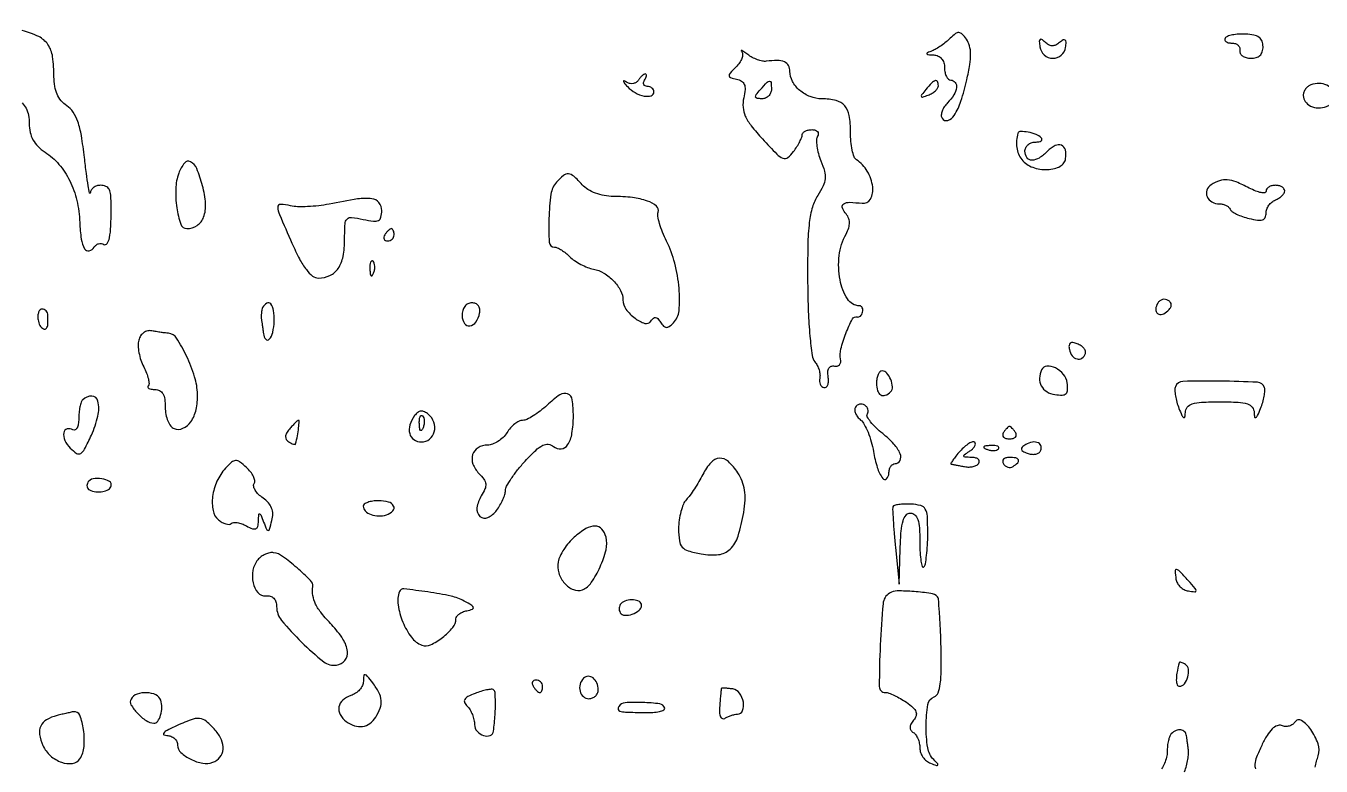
# Model space of a CAD drawing. Extents: x 0 to 5034, y 0 to 2560.
# Drawn here: x 3542.5 to 3751.9, y 1876.1 to 1995.8 of the extents above; entities that cross this region are included whole.
import ezdxf

# ---------------------------------------------------------------- set-up
doc = ezdxf.new("R2010")
doc.units = 0

msp = doc.modelspace()

# ---------------------------------------------------------------- linework, layer by layer
for points in [[(3315.229798, 2294.725646, 0.000021), (3228.5, 2295.347967, -0.000415)], [(3541.858539, 1983.348141, -0.075379), (3542.489071, 1982.451557, -0.067855), (3542.871834, 1981.322805, -0.047894), (3543, 1979.987869, 0.053599), (3543.153471, 1978.560325, 0.072864), (3543.608855, 1977.349258, 0.07167), (3544.399569, 1976.305295, 0.049899), (3545.551112, 1975.374553, -0.071411), (3547.81177, 1973.381304, -0.061789), (3549.552165, 1970.737468, -0.057465), (3550.690141, 1967.560448, -0.047532), (3551.171315, 1963.995321, 0.025513), (3551.413334, 1961.318802, 0.096933), (3551.961806, 1959.740508, 0.328659), (3552.695771, 1959.423243, 0.200148), (3553.5, 1960, -0.088941), (3553.814355, 1960.350569, -0.094986), (3554.224179, 1960.560288, -0.099917), (3554.665018, 1960.597587, -0.110145), (3555.069098, 1960.457295, 0.40933), (3555.595167, 1960.576854, 0.094601), (3555.969485, 1961.509594, 0.038544), (3556.189715, 1963.400517, 0.009724), (3556.25, 1966.5, 0.016471), (3556.187116, 1968.408464, 0.099772), (3555.929435, 1969.358871, 0.188072), (3555.404465, 1969.833757, 0.091138), (3554.5, 1970, 0.080348), (3553.917074, 1969.905718, 0.083465), (3553.402019, 1969.632812, 0.089715), (3553.033031, 1969.227123, 0.114079), (3552.868575, 1968.75, -0.851813), (3552.763066, 1968.744197, -0.013165), (3552.538322, 1969.923438, -0.008123), (3552.248681, 1971.896586, -0.003636), (3551.928865, 1974.5, 0.012446), (3551.430946, 1978.037119, 0.041364), (3550.856307, 1980.312032, 0.065128), (3550.102675, 1981.83247, 0.098585), (3549.060291, 1982.871972, -0.071723), (3548.155666, 1983.682646, -0.070437), (3547.510316, 1984.720569, -0.062733), (3547.127116, 1986.003151, -0.041281), (3547, 1987.540185, 0.033507), (3546.781068, 1990.8035, 0.11715), (3546.029004, 1992.758635, 0.13103), (3544.532507, 1994.044318, 0.046574), (3541.867003, 1995.035812, -0.025059)], [(3750.911961, 1875.928311, -0.007079), (3751.160468, 1876.875784, -0.009167), (3751.416521, 1877.73698, 0.160017), (3751.396999, 1879.686562, 0.069751), (3750.218629, 1882.025815, 0.100641), (3748.723626, 1883.458971, 0.417175), (3747.627318, 1883.206005, -0.108032), (3747.254437, 1882.820539, -0.081868), (3746.716473, 1882.578107, -0.077346), (3746.099084, 1882.512645, -0.079582), (3745.497426, 1882.639361, 0.191713), (3744.75759, 1882.63017, 0.09835), (3743.973189, 1882.108007, 0.061578), (3743.146344, 1881.052264, 0.024775), (3742.279451, 1879.434279, 0.01456), (3741.45762, 1877.559873, 0.064606), (3741.154656, 1876.397906, 0.144003), (3741.270494, 1875.680195, 0.202504)], [(3729.810569, 1875.184525, 0.021171), (3730.10729, 1876.162743, 0.019654), (3730.328682, 1877.187017, 0.020078), (3730.452982, 1878.113138, 0.060262), (3730.435712, 1878.75, -0.001518), (3730.355481, 1879.30154, -0.001048), (3730.267834, 1879.926563, -0.001056), (3730.186077, 1880.527971, -0.002162), (3730.125, 1881, 0.15691), (3729.823423, 1881.64791, 0.174001), (3729.21287, 1881.965247, 0.13887), (3728.424413, 1881.853169, 0.092316), (3727.666667, 1881.333333, 0.109007), (3727.409421, 1880.930437, 0.030866), (3727.195833, 1880.213051, 0.029533), (3727.049094, 1879.351046, 0.027398), (3727, 1878.455778, -0.058343), (3726.890268, 1877.518584, -0.043699), (3726.562609, 1876.531336, -0.044584), (3726.081292, 1875.64377, -0.073145)]]:
    msp.add_lwpolyline(points, format="xyb")
for points in [[(3691.914469, 1993.771612, -0.026018), (3691.250911, 1993.173738, -0.018845), (3690.454897, 1992.576526, -0.01912), (3689.653679, 1992.065519, -0.038886), (3688.982143, 1991.739662, 0.011473), (3688.226271, 1991.422768, 0.404065), (3688.161014, 1991.260728, 0.283938), (3688.331209, 1991.136028, 0.008482), (3689.25, 1991.078947, -0.098262), (3689.960851, 1990.904253, -0.108985), (3690.521382, 1990.474599, -0.10113), (3690.877562, 1989.819695, -0.074273), (3691, 1989, 0.048028), (3691.073693, 1988.234582, 0.068025), (3691.29375, 1987.5875, 0.088204), (3691.618118, 1987.151477, 0.191087), (3692, 1987, -0.231702), (3692.726641, 1986.644169, -0.202344), (3692.946663, 1985.819615, -0.1071), (3692.503137, 1984.611775, -0.055078), (3691.490809, 1983.347952, 0.050914), (3690.959652, 1982.69601, 0.060799), (3690.607672, 1981.986422, 0.071495), (3690.476896, 1981.328711, 0.152952), (3690.603676, 1980.832248, 0.348539), (3691.518839, 1980.501837, 0.170396), (3692.560107, 1981.313009, 0.063834), (3693.648488, 1983.601466, 0.023734), (3694.597252, 1987.043228, 0.014629), (3695.08257, 1989.536222, 0.04296), (3695.217228, 1991.278259, 0.063882), (3695.039489, 1992.574079, 0.092126), (3694.539941, 1993.61449, 0.033091), (3693.835731, 1994.454764, 0.189039), (3693.317262, 1994.694708, 0.182705), (3692.763066, 1994.522272, 0.030591)], [(3736.367878, 1993.786222, 0.192903), (3736.316076, 1993.488817, 0.184505), (3736.482664, 1993.230953, 0.108613), (3736.877913, 1993.056369, 0.049931), (3737.440983, 1993, -0.078243), (3738.017719, 1992.909193, -0.108301), (3738.468601, 1992.646165, -0.126575), (3738.722754, 1992.254089, -0.132761), (3738.75, 1991.795455, 0.171803), (3738.813048, 1991.333497, 0.119215), (3739.160938, 1990.931392, 0.090076), (3739.753394, 1990.652053, 0.059618), (3740.5, 1990.545455, 0.070391), (3741.366708, 1990.648051, 0.1238), (3741.994522, 1990.994886, 0.127897), (3742.370762, 1991.587969, 0.077882), (3742.5, 1992.412639, 0.091139), (3742.334994, 1993.31036, 0.146634), (3741.86484, 1993.922764, 0.10859), (3741.016205, 1994.290123, 0.037129), (3739.676895, 1994.448861, 0.026514), (3738.560428, 1994.438512, 0.033851), (3737.54034, 1994.305189, 0.03601), (3736.734775, 1994.082565, 0.170526)], [(3658.202381, 1991.597985, -0.18958), (3658.350349, 1991.157382, -0.077475), (3658.219339, 1990.528411, -0.06151), (3657.846243, 1989.816743, -0.044949), (3657.273788, 1989.130952, 0.011692), (3656.309499, 1988.120492, 0.201076), (3656.159431, 1987.698643, 0.315922), (3656.387104, 1987.40954, 0.025363), (3657.382187, 1987.164971, -0.089453), (3658.183114, 1986.855504, -0.166598), (3658.6229, 1986.326416, -0.114125), (3658.738656, 1985.48087, -0.031258), (3658.531311, 1984.14256, 0.073329), (3658.423697, 1982.603509, 0.088181), (3658.78562, 1981.20071, 0.060481), (3659.742396, 1979.637419, 0.017886), (3661.565903, 1977.497775, 0.007239), (3663.886452, 1975.036826, 0.104262), (3664.877532, 1974.369646, 0.271178), (3665.659019, 1974.483674, 0.066326), (3666.595372, 1975.461316, 0.018279), (3667.133074, 1976.256079, 0.020764), (3667.58739, 1977.055588, 0.020474), (3667.914099, 1977.759991, 0.098652), (3668, 1978.19113, -0.185323), (3668.118526, 1978.499929, -0.090047), (3668.457961, 1978.762394, -0.069895), (3668.962438, 1978.940301, -0.04991), (3669.559017, 1979, -0.071041), (3670.107202, 1978.921718, -0.146361), (3670.467568, 1978.68852, -0.189408), (3670.586591, 1978.342626, -0.12835), (3670.462697, 1977.939643, 0.137695), (3670.289643, 1977.337614, 0.036391), (3670.35683, 1976.328979, 0.034084), (3670.605669, 1975.146467, 0.029296), (3671.022557, 1973.945544, -0.031728), (3671.590543, 1972.283322, -0.089684), (3671.696645, 1971.065997, -0.090081), (3671.369597, 1969.891725, -0.032195), (3670.508709, 1968.372947, 0.07439), (3669.637959, 1966.481981, 0.041756), (3669.135436, 1963.997396, 0.024818), (3668.891397, 1960.331589, 0.006004), (3668.861986, 1954.253062, 0.007984), (3668.969993, 1949.586126, 0.013045), (3669.227831, 1945.636903, 0.010178), (3669.579946, 1942.495964, 0.141108), (3670.033028, 1941.460204, -0.055773), (3670.427115, 1940.860395, -0.04517), (3670.71261, 1940.144746, -0.046818), (3670.854942, 1939.426913, -0.082159), (3670.81766, 1938.824189, 0.073235), (3670.776114, 1938.302821, 0.089441), (3670.894655, 1937.828893, 0.103109), (3671.151599, 1937.475742, 0.134096), (3671.506787, 1937.295448, 0.222597), (3671.857769, 1937.37946, 0.13407), (3672.115236, 1937.731656, 0.084831), (3672.232703, 1938.325003, 0.046286), (3672.18338, 1939.067655, -0.050906), (3672.137425, 1939.871622, -0.122084), (3672.305589, 1940.440146, -0.177783), (3672.667652, 1940.737967, -0.135911), (3673.18338, 1940.772207, 0.109067), (3673.661279, 1940.778612, 0.154694), (3674.023914, 1940.994821, 0.144529), (3674.211458, 1941.39408, 0.091291), (3674.195903, 1941.912291, -0.116957), (3674.229687, 1943.538478, -0.029816), (3675.047653, 1946.06379, -0.024377), (3676.096622, 1948.402651, -0.371331), (3676.856602, 1948.714466, 0.15478), (3677.121217, 1948.710595, 0.107599), (3677.384439, 1948.856749, 0.087105), (3677.606428, 1949.133643, 0.064347), (3677.75, 1949.5, 0.071373), (3677.789425, 1949.883389, 0.104772), (3677.70625, 1950.210748, 0.129355), (3677.515609, 1950.43037, 0.145571), (3677.25, 1950.515313, -0.254415), (3675.293417, 1951.632132, -0.09233), (3674.099506, 1954.712793, -0.076286), (3673.968769, 1958.635863, -0.093378), (3675.069394, 1962.129664, 0.043439), (3675.504022, 1963.144689, 0.088577), (3675.62551, 1964.000253, 0.099194), (3675.439928, 1964.780957, 0.065494), (3674.946949, 1965.563922, -0.098725), (3674.463711, 1966.457145, -0.353526), (3674.688136, 1967.018174, -0.137973), (3675.665487, 1967.253654, -0.021264), (3677.674593, 1967.091962, 0.308542), (3679.02208, 1967.786167, 0.158117), (3679.383816, 1969.741976, 0.100643), (3678.512621, 1972.274184, 0.115545), (3676.750296, 1974.12082, -0.167807), (3676.381587, 1974.596295, -0.0298), (3676.079436, 1975.698784, -0.029327), (3675.870202, 1977.090043, -0.022726), (3675.800976, 1978.62082, 0.040733), (3675.58362, 1981.292766, 0.138041), (3674.850373, 1982.86274, 0.156984), (3673.471667, 1983.704401, 0.057579), (3671.178571, 1983.984687, -0.090714), (3669.279056, 1984.345136, -0.08539), (3667.584886, 1985.357975, -0.091139), (3666.411838, 1986.809096, -0.12516), (3666, 1988.428571, 0.126801), (3665.758261, 1989.366464, 0.167434), (3665.107818, 1989.953841, 0.103002), (3663.954482, 1990.184541, 0.031703), (3662.175811, 1990.057609, -0.084472), (3661.549141, 1990.078872, -0.037157), (3660.748333, 1990.306324, -0.035407), (3659.914794, 1990.680365, -0.039746), (3659.175811, 1991.156159, 0.009519), (3658.567459, 1991.602007, 0.046868), (3658.198594, 1991.813081, 0.585317), (3658.130579, 1991.763175, 0.145355)], [(3706.414631, 1992.380699, 0.176859), (3707.119544, 1991.077464, 0.178581), (3708.495203, 1990.541621, 0.1824), (3709.867504, 1991.031429, 0.182332), (3710.574378, 1992.305807, 0.026127), (3710.653997, 1993.155003, 0.240195), (3710.504304, 1993.481215, 0.312146), (3710.190494, 1993.501325, 0.037917), (3709.595913, 1993.079601, -0.063765), (3708.970891, 1992.683055, -0.118008), (3708.385294, 1992.562471, -0.120642), (3707.817431, 1992.720841, -0.068431), (3707.245508, 1993.154492, 0.037936), (3706.723831, 1993.602493, 0.36038), (3706.450945, 1993.586632, 0.224686), (3706.32215, 1993.263164, 0.020659)], [(3641.489919, 1986.983688, -0.111085), (3641.159897, 1986.646621, -0.095748), (3640.699422, 1986.460679, -0.090436), (3640.179441, 1986.454185, -0.086136), (3639.680902, 1986.630393, 0.022296), (3639.185801, 1986.880025, 0.572745), (3639.086173, 1986.809222, 0.158171), (3639.185801, 1986.574284, 0.008266), (3639.739877, 1985.956827, 0.077165), (3640.967357, 1984.986568, 0.078608), (3642.423609, 1984.441803, 0.121846), (3643.55006, 1984.488487, 0.333299), (3644, 1985.088484, 0.115433), (3643.918646, 1985.436177, 0.10044), (3643.688914, 1985.732242, 0.093393), (3643.345399, 1985.930955, 0.08475), (3642.940983, 1986, -0.108972), (3642.586039, 1986.078288, -0.182303), (3642.3746, 1986.29375, -0.161196), (3642.343488, 1986.6179, -0.082592), (3642.5, 1987, 0.034804), (3642.701786, 1987.383844, 0.074368), (3642.789612, 1987.70625, 0.143517), (3642.754342, 1987.914721, 0.287043), (3642.618034, 1988, 0.142639), (3642.38311, 1987.931589, 0.041668), (3642.0804, 1987.701458, 0.038173), (3641.767145, 1987.37265, 0.032835)], [(3663, 1985.5, -0.101721), (3662.882332, 1984.9276, -0.098537), (3662.547793, 1984.440625, -0.097291), (3662.048138, 1984.114368, -0.096419), (3661.460573, 1984, -0.035838), (3660.687524, 1984.055481, -0.325335), (3660.459106, 1984.27802, -0.208212), (3660.553366, 1984.661216, -0.017756), (3661.210573, 1985.461963, -0.007679), (3662.322999, 1986.68486, -0.201684), (3662.719977, 1986.861798, -0.397768), (3662.955338, 1986.648652, -0.019434)], [(3687.981001, 1985.477108, 0.008807), (3687.292701, 1984.617386, 0.27071), (3687.258808, 1984.355597, 0.389672), (3687.458284, 1984.264678, 0.012731), (3688.358556, 1984.584097, 0.0442), (3688.986565, 1984.891147, 0.05126), (3689.517826, 1985.291272, 0.058677), (3689.882557, 1985.719384, 0.148172), (3690, 1986.106989, 0.097466), (3689.870501, 1986.765008, 0.389178), (3689.530548, 1986.925, 0.127361), (3688.946872, 1986.562498, 0.017238)], [(3750.25, 1986.269359, 0.08539), (3749.772218, 1986.004617, 0.068363), (3749.367188, 1985.576698, 0.068573), (3749.093609, 1985.056902, 0.087107), (3749, 1984.523655, 0.159564), (3749.320915, 1983.543656, 0.123592), (3750.190892, 1982.822789, 0.10519), (3751.427772, 1982.524825, 0.090851), (3752.75, 1982.730641, 0.08539), (3753.227782, 1982.995383, 0.068363), (3753.632812, 1983.423302, 0.068573), (3753.906391, 1983.943098, 0.087107), (3754, 1984.476345, 0.159564), (3753.679085, 1985.456344, 0.123592), (3752.809108, 1986.177211, 0.10519), (3751.572228, 1986.475175, 0.090851)], [(3702.875, 1978.411516, 0.105289), (3702.677104, 1976.091492, 0.140019), (3703.503066, 1974.153811, 0.136526), (3705.24859, 1972.91226, 0.097969), (3707.627161, 1972.548962, 0.046752), (3708.778886, 1972.707959, 0.078253), (3709.682279, 1973.075937, 0.098238), (3710.288911, 1973.628561, 0.123212), (3710.577892, 1974.329755, 0.090102), (3710.53011, 1975.734964, 0.248404), (3709.911069, 1976.468931, 0.220452), (3708.88357, 1976.41671, 0.075306), (3707.652048, 1975.509191, -0.053437), (3706.28736, 1974.408721, -0.143303), (3705.102151, 1974.058671, -0.248625), (3704.317129, 1974.472216, -0.150771), (3704, 1975.5, -0.110331), (3704.127828, 1976.072242, -0.09994), (3704.489583, 1976.559375, -0.094932), (3705.030326, 1976.886104, -0.088788), (3705.666667, 1977, 0.040239), (3706.260011, 1977.047829, 0.115697), (3706.639414, 1977.204336, 0.251597), (3706.75193, 1977.433608, 0.189381), (3706.637722, 1977.695611, 0.107326), (3705.820039, 1978.221527, 0.042454), (3704.525909, 1978.583693, 0.040115), (3703.298565, 1978.716551, 0.337933)], [(3567.175084, 1971.94426, 0.080309), (3566.686911, 1969.460059, 0.04488), (3566.85958, 1966.376338, 0.043764), (3567.49046, 1963.719126, 0.323147), (3568.486961, 1963, 0.15051), (3570.148067, 1963.511616, 0.156879), (3571.200615, 1964.862171, 0.106179), (3571.507112, 1967.049274, 0.047711), (3571.020553, 1969.923671, 0.029675), (3570.094415, 1972.696389, 0.178175), (3569.092183, 1973.80655, 0.361584), (3568.099523, 1973.59485, 0.078272)], [(3628.25, 1970.504169, 0.146639), (3627.362954, 1968.573558, 0.027233), (3627.027492, 1964.638425, 0.0231), (3627.087529, 1960.790613, 0.396228), (3627.928571, 1960, -0.109588), (3628.389093, 1959.897838, -0.030682), (3629.040885, 1959.54349, -0.029383), (3629.748048, 1959.04072, -0.027157), (3630.411219, 1958.445924, 0.047695), (3631.170816, 1957.818898, 0.028758), (3632.174819, 1957.220799, 0.028632), (3633.251018, 1956.736952, 0.044037), (3634.232647, 1956.457605, -0.089083), (3635.928663, 1955.805774, -0.066087), (3637.497278, 1954.54608, -0.068761), (3638.620716, 1952.988641, -0.122507), (3639, 1951.463858, 0.160891), (3639.488443, 1949.985215, 0.071436), (3640.951242, 1948.508679, 0.085845), (3642.556181, 1947.680926, 0.343118), (3643.525723, 1948.04162, -0.059778), (3643.915, 1948.52997, -0.226568), (3644.274211, 1948.654126, -0.187525), (3644.645767, 1948.458999, -0.040748), (3645.083359, 1947.865122, 0.049982), (3645.564798, 1947.236341, 0.195391), (3646.000466, 1947.035721, 0.172097), (3646.489962, 1947.184588, 0.037344), (3647.169868, 1947.769868, 0.177518), (3648.071295, 1949.714704, 0.041911), (3648.067192, 1953.353617, 0.041725), (3647.376898, 1957.416356, 0.053278), (3646.046385, 1960.971008, -0.020833), (3645.399774, 1962.407533, -0.025196), (3644.919466, 1963.805619, -0.025083), (3644.639506, 1964.999268, -0.131585), (3644.693858, 1965.665141, 0.316361), (3644.424442, 1966.639803, 0.088024), (3642.964769, 1967.461497, 0.055204), (3640.543957, 1968.020212, 0.029141), (3637.461736, 1968.2, -0.044499), (3635.987873, 1968.331432, -0.045489), (3634.571788, 1968.721508, -0.048355), (3633.338204, 1969.327077, -0.070681), (3632.409501, 1970.1, 0.023756), (3631.048179, 1971.467686, 0.162243), (3630.190823, 1971.849063, 0.200153), (3629.376258, 1971.598676, 0.038918)], [(3734.121885, 1970.096491, 0.164476), (3733.417346, 1969.225523, 0.193949), (3733.447916, 1968.172463, 0.16634), (3734.231734, 1967.317176, 0.12548), (3735.475684, 1967, -0.057637), (3736.019674, 1966.937084, -0.058382), (3736.53244, 1966.751696, -0.064311), (3736.939112, 1966.478228, -0.119244), (3737.166667, 1966.154709, 0.154442), (3737.466582, 1965.785405, 0.031132), (3738.209896, 1965.359804, 0.030164), (3739.172727, 1964.955613, 0.024223), (3740.25, 1964.635657, 0.024152), (3741.620821, 1964.369211, 0.113556), (3742.415217, 1964.434868, 0.208638), (3742.8432, 1964.810223, 0.110305), (3743, 1965.512333, -0.08749), (3743.112099, 1966.148064, -0.066437), (3743.440625, 1966.776412, -0.065801), (3743.926584, 1967.30242, -0.081966), (3744.5, 1967.638374, 0.048303), (3745.073796, 1967.924763, 0.053891), (3745.559375, 1968.307216, 0.061199), (3745.891374, 1968.723081, 0.13875), (3746, 1969.106989, 0.164455), (3745.884842, 1969.447641, 0.095748), (3745.559375, 1969.737678, 0.076852), (3745.073715, 1969.933678, 0.057609), (3744.5, 1970, 0.06083), (3743.926401, 1969.929956, 0.079444), (3743.440625, 1969.72367, 0.097377), (3743.115399, 1969.418085, 0.156863), (3743, 1969.059303, -0.368225), (3742.788384, 1968.810918, -0.084503), (3742.192187, 1968.816331, -0.050261), (3741.3053, 1969.069557, -0.02557), (3740.25, 1969.553142, 0.020958), (3738.136687, 1970.54523, 0.077295), (3736.709021, 1970.898716, 0.105063), (3735.48309, 1970.749745, 0.058649)], [(3591.5, 1966.965879, -0.020544), (3589.803514, 1966.696793, -0.018), (3588.014063, 1966.552929, -0.018374), (3586.387976, 1966.540763, -0.050301), (3585.25, 1966.689286, 0.047489), (3583.637738, 1966.908916, 0.437727), (3583.192514, 1966.464298, 0.091789), (3583.460798, 1965.276767, 0.002784), (3585.48739, 1960.62443, 0.016781), (3586.710249, 1958.092576, 0.042332), (3587.81056, 1956.368804, 0.062231), (3588.828752, 1955.333433, 0.168946), (3589.78739, 1955, 0.110776), (3591.625262, 1955.412243, 0.135468), (3592.95548, 1956.556996, 0.102663), (3593.747126, 1958.503395, 0.045451), (3594, 1961.279455, -0.012498), (3594.061774, 1963.750404, -0.176801), (3594.400865, 1964.552487, -0.239608), (3595.126565, 1964.817791, -0.024091), (3597, 1964.5, 0.020114), (3598.67054, 1964.202944, 0.145513), (3599.468545, 1964.326195, 0.229307), (3599.876006, 1964.8324, 0.056791), (3600, 1965.920545, 0.173587), (3599.54153, 1967.201329, 0.192561), (3598.394958, 1967.831926, 0.070018), (3596.09582, 1967.791821, 0.010285)], [(3600.5, 1962, 0.082592), (3600.343488, 1961.6179, 0.161196), (3600.3746, 1961.29375, 0.182303), (3600.586039, 1961.078288, 0.108972), (3600.940983, 1961, 0.093332), (3601.345238, 1961.076123, 0.09642), (3601.688914, 1961.29375, 0.099167), (3601.918938, 1961.618444, 0.105053), (3602, 1962, 0.042167), (3601.967655, 1962.382849, 0.061769), (3601.870461, 1962.70625, 0.081139), (3601.727648, 1962.92554, 0.210953), (3601.559017, 1963, 0.151918), (3601.34829, 1962.934461, 0.038439), (3601.066025, 1962.70625, 0.035638), (3600.768994, 1962.382774, 0.029505)], [(3598.078947, 1956.416667, 0.018894), (3598.137993, 1955.670344, 0.168741), (3598.279315, 1955.37858, 0.470617), (3598.461564, 1955.395823, 0.054073), (3598.683114, 1955.8125, 0.051402), (3598.839148, 1956.359369, 0.05415), (3598.876576, 1956.916927, 0.060344), (3598.797407, 1957.402231, 0.126455), (3598.604167, 1957.729167, 0.296942), (3598.385309, 1957.77538, 0.208169), (3598.200665, 1957.592839, 0.077125), (3598.089945, 1957.112848, 0.028489)], [(3544.433813, 1948.25, 0.085705), (3544.737239, 1947.324228, 0.160477), (3545.299864, 1946.784271, 0.342949), (3545.778136, 1946.888291, 0.175747), (3546, 1947.5), (3546, 1948.146875), (3546, 1949, 0.089971), (3545.930741, 1949.381784, 0.095344), (3545.732242, 1949.70625, 0.099759), (3545.436237, 1949.923342, 0.108912), (3545.088484, 1950, 0.200506), (3544.761327, 1949.863311, 0.105714), (3544.520174, 1949.485938, 0.076606), (3544.402446, 1948.91991, 0.04951)], [(3580.744151, 1950.25, 0.064391), (3580.61383, 1949.874253, 0.028381), (3580.535869, 1949.353125, 0.027511), (3580.514935, 1948.783608, 0.033131), (3580.560134, 1948.25, -0.001731), (3580.641957, 1947.69846, -0.001195), (3580.730946, 1947.073437, -0.001204), (3580.813631, 1946.472027, -0.002466), (3580.875, 1946, 0.141151), (3581.256841, 1945.108823, 0.465703), (3581.812289, 1945.101117, 0.124058), (3582.379201, 1946.227905, 0.045978), (3582.606481, 1948.00228, 0.043354), (3582.516212, 1949.765598, 0.139418), (3582.047096, 1950.830771, 0.364681), (3581.402866, 1950.947672, 0.148185)], [(3613, 1948.916667, 0.14074), (3613.357221, 1947.672718, 0.297834), (3614.229205, 1947.270086, 0.210781), (3615.230213, 1947.900237, 0.100818), (3615.823324, 1949.332866, 0.083236), (3615.840365, 1950.00171, 0.126354), (3615.619304, 1950.53647, 0.133817), (3615.179808, 1950.878535, 0.099154), (3614.573324, 1951, 0.12024), (3613.945354, 1950.84677, 0.111791), (3613.438799, 1950.41896, 0.09567), (3613.111401, 1949.751548, 0.066422)], [(3725.468963, 1950.949781, 0.116221), (3725.141241, 1949.967994, 0.258096), (3725.448742, 1949.268926, 0.251496), (3726.214666, 1949.146534, 0.113251), (3727.103799, 1949.703799, 0.053431), (3727.515485, 1950.214314, 0.136091), (3727.655459, 1950.664644, 0.169261), (3727.531428, 1951.059296, 0.094625), (3727.156231, 1951.403444, 0.105525), (3726.716563, 1951.560607, 0.099247), (3726.240657, 1951.529717, 0.096292), (3725.801911, 1951.315254, 0.09291)], [(3560.700433, 1944.962458, 0.075669), (3560.607872, 1944.081862, 0.034913), (3560.74169, 1942.934636, 0.033565), (3561.054653, 1941.724257, 0.039633), (3561.51442, 1940.634845, -0.025666), (3561.968191, 1939.638219, -0.036076), (3562.260403, 1938.706195, -0.03937), (3562.37736, 1937.947721, -0.218295), (3562.237356, 1937.570689, 0.260325), (3562.176687, 1937.356527, 0.217701), (3562.32389, 1937.16764, 0.087678), (3562.731439, 1937.039258, 0.032577), (3563.333333, 1937, -0.120281), (3564.082402, 1936.817157, -0.143297), (3564.605975, 1936.316048, -0.096392), (3564.907988, 1935.435672, -0.034584), (3565, 1934.106989, 0.045947), (3565.105654, 1932.959675, 0.052417), (3565.419148, 1931.902957, 0.059826), (3565.879797, 1931.084514, 0.144043), (3566.426887, 1930.66643, 0.201063), (3567.862945, 1930.710139, 0.136974), (3569.129533, 1931.775928, 0.095647), (3569.978283, 1933.737796, 0.061583), (3570.213029, 1936.212228, 0.068246), (3569.740738, 1939.05375, 0.035732), (3568.433654, 1942.399682, 0.031234), (3566.826658, 1945.297715, 0.236087), (3565.522596, 1946.076511, -0.013166), (3565.015954, 1946.127863, -0.005014), (3564.312773, 1946.225073, -0.004962), (3563.550506, 1946.345996, -0.006058), (3562.840037, 1946.474813, 0.10358), (3562.154097, 1946.46456, 0.098802), (3561.51694, 1946.181294, 0.093445), (3561.010504, 1945.658123, 0.081937)], [(3711.177351, 1943.443672, 0.110591), (3711.633004, 1942.438506, 0.172162), (3712.418586, 1941.9194, 0.216905), (3713.220993, 1942.068939, 0.160765), (3713.767264, 1942.801793, 0.16457), (3713.765431, 1943.212293, 0.090133), (3713.516951, 1943.656034, 0.07296), (3713.063765, 1944.06561, 0.055764), (3712.469615, 1944.373286, 0.049503), (3711.753622, 1944.569504, 0.200672), (3711.322221, 1944.46962, 0.228595), (3711.125157, 1944.106936, 0.063478)], [(3680, 1938, 0.069473), (3680.16822, 1936.79516, 0.186855), (3680.680805, 1936.116527, 0.235241), (3681.420792, 1936.047981, 0.104297), (3682.264432, 1936.597766, 0.214275), (3682.569868, 1937.401339, 0.081237), (3682.300655, 1938.599301, 0.081579), (3681.665438, 1939.6448, 0.218907), (3680.893011, 1940, 0.208972), (3680.551578, 1939.850784, 0.081888), (3680.262322, 1939.4125, 0.06238), (3680.065528, 1938.765672, 0.042713)], [(3706.689105, 1940.160933, 0.103806), (3706.35543, 1938.812617, 0.132799), (3706.643841, 1937.571471, 0.132484), (3707.519205, 1936.642712, 0.103073), (3708.83004, 1936.16996, 0.036235), (3710.044602, 1936.086912, 0.191822), (3710.651221, 1936.331463, 0.20118), (3710.906801, 1936.917119, 0.040208), (3710.83004, 1938.079443, 0.138359), (3710.22067, 1939.43928, 0.102547), (3708.923325, 1940.467434, 0.132389), (3707.562338, 1940.746904, 0.271545)], [(3728.33595, 1937.434716, 0.102358), (3728.242601, 1936.863144, 0.029461), (3728.333421, 1935.967161, 0.028311), (3728.558275, 1934.945004, 0.026746), (3728.900507, 1933.934716, 0.010167), (3729.37952, 1932.803087, 0.14247), (3729.662518, 1932.469676, 0.535016), (3729.857408, 1932.551744, 0.038392), (3729.936614, 1933.25, -0.157581), (3730.255917, 1934.128012, -0.152324), (3731.032729, 1934.667573, -0.065259), (3732.550077, 1934.934954, -0.011024), (3735.5, 1935, -0.011024), (3738.449923, 1934.934954, -0.065259), (3739.967271, 1934.667573, -0.152324), (3740.744083, 1934.128012, -0.157581), (3741.063386, 1933.25, 0.036396), (3741.141049, 1932.540091, 0.534204), (3741.333958, 1932.456751, 0.145323), (3741.613113, 1932.78238, 0.009943), (3742.091947, 1933.914318, 0.02233), (3742.438398, 1934.907422, 0.024692), (3742.681765, 1935.894939, 0.025112), (3742.804092, 1936.750342, 0.103765), (3742.744487, 1937.26654, 0.308163), (3741.588321, 1938.147631, 0.010415), (3735.563463, 1938.343511, 0.01047), (3729.536896, 1938.287654, 0.302417)], [(3551.666667, 1935.333333, 0.113937), (3551.409087, 1934.921117, 0.029265), (3551.195833, 1934.159747, 0.028251), (3551.049054, 1933.239053, 0.025407), (3551, 1932.274316, -0.037598), (3550.933931, 1931.396944, -0.08096), (3550.726548, 1930.753722, -0.154695), (3550.420841, 1930.444953, -0.265218), (3550.069098, 1930.457295, 0.201402), (3549.118048, 1930.60696, 0.305673), (3548.5757, 1930.008306, 0.146701), (3548.763835, 1928.751074, 0.086599), (3549.643814, 1927.499043, 0.049503), (3550.661903, 1926.664796, 0.293451), (3551.318215, 1926.653851, 0.136655), (3551.938937, 1927.326909, 0.010048), (3553.049358, 1929.606735, 0.050896), (3554.10958, 1932.687508, 0.117197), (3554.100843, 1935.122954, 0.339221), (3553.121868, 1935.914289, 0.205605)], [(3626.725717, 1934.44649, -0.022484), (3625.619981, 1933.510011, -0.025568), (3624.479542, 1932.718656, -0.025978), (3623.45466, 1932.154022, -0.113385), (3622.784191, 1932, 0.118486), (3622.195575, 1931.858528, 0.048276), (3621.496979, 1931.4125, 0.0442), (3620.80635, 1930.765179, 0.042818), (3620.232073, 1930, -0.060506), (3619.614538, 1929.23496, -0.05073), (3618.796369, 1928.5875, -0.05291), (3617.911582, 1928.146539, -0.089395), (3617.098515, 1928, 0.136057), (3615.566207, 1927.575172, 0.186322), (3614.695421, 1926.456572, 0.165058), (3614.7476, 1924.927753, 0.106428), (3615.718022, 1923.424835, -0.04075), (3616.517556, 1922.483156, -0.130714), (3616.806972, 1921.720126, -0.12776), (3616.682261, 1920.9036, -0.038154), (3616.09343, 1919.777998, 0.104164), (3615.395546, 1917.870086, 0.243911), (3615.881229, 1916.476694, 0.30848), (3617.146448, 1916.274478, 0.124393), (3618.567321, 1917.44113, 0.027888), (3619.115655, 1918.277963, 0.026316), (3619.57915, 1919.186646, 0.027283), (3619.902694, 1920.03462, 0.077642), (3620, 1920.65747, -0.128952), (3620.182372, 1921.352844, -0.019696), (3620.940519, 1922.582879, -0.020928), (3621.97584, 1923.992159, -0.016775), (3623.201768, 1925.421333, -0.01579), (3624.892501, 1927.150632, -0.072889), (3626.029072, 1927.961314, -0.146899), (3626.932337, 1928.12787, -0.146882), (3627.777984, 1927.769294, 0.202771), (3629.005567, 1927.39948, 0.225149), (3630.054394, 1928.043132, 0.105867), (3630.758637, 1929.877786, 0.037709), (3630.984687, 1932.690983, 0.03703), (3630.803432, 1935.305063, 0.265104), (3630.054582, 1936.266885, 0.255117), (3628.819116, 1936.132175, 0.034885)], [(3605.321326, 1932.762331, 0.084789), (3604.558422, 1931.271351, 0.139054), (3604.519784, 1929.863554, 0.17962), (3605.198749, 1928.880314, 0.153949), (3606.404671, 1928.5, 0.170357), (3607.727331, 1928.964117, 0.163308), (3608.498071, 1930.161058, 0.147205), (3608.431108, 1931.682783, 0.136281), (3607.537783, 1932.968643, 0.059128), (3606.897852, 1933.382988, 0.138195), (3606.341767, 1933.485234, 0.14386), (3605.828785, 1933.281189, 0.066181)], [(3676.580109, 1934.129619, 0.156447), (3676.472689, 1933.696662, 0.080906), (3676.600387, 1933.147927, 0.067496), (3676.934682, 1932.570636, 0.054653), (3677.432839, 1932.055739, -0.094515), (3678.021109, 1931.342396, -0.028784), (3678.624627, 1930.072259, -0.027684), (3679.150346, 1928.540774, -0.026993), (3679.508841, 1926.947672, 0.033951), (3680.124501, 1924.379007, 0.078801), (3681.002281, 1922.609082, 0.462603), (3681.630055, 1922.55461, 0.200311), (3682, 1923.440983, -0.062283), (3682.074545, 1924.037096, -0.080552), (3682.29375, 1924.542039, -0.097988), (3682.618621, 1924.879982, -0.153634), (3683, 1925, 0.285716), (3683.801905, 1925.498966, 0.215383), (3683.837302, 1926.561255, 0.087812), (3682.818435, 1928.164381, 0.040252), (3680.997996, 1929.856932, -0.023832), (3679.891714, 1930.819813, -0.036461), (3679.040239, 1931.763557, -0.0408), (3678.51047, 1932.572858, -0.269135), (3678.523383, 1933.037834, 0.114204), (3678.644897, 1933.397097, 0.100341), (3678.60479, 1933.791727, 0.093771), (3678.408518, 1934.161219, 0.085693), (3678.08541, 1934.447214, 0.094261), (3677.681343, 1934.601898, 0.096694), (3677.252502, 1934.595402, 0.098986), (3676.865532, 1934.429387, 0.10403)], [(3585.073886, 1930.589028, 0.043282), (3584.608797, 1929.918193, 0.115588), (3584.443671, 1929.36394, 0.160707), (3584.564792, 1928.907337, 0.110253), (3584.951442, 1928.530011, 0.023308), (3585.359074, 1928.303618, 0.041943), (3585.714461, 1928.163103, 0.058009), (3585.975158, 1928.116526, 0.361912), (3586.076511, 1928.190983, 0.013932), (3586.365877, 1929.517011, 0.016868), (3586.56025, 1930.775356, 0.009503), (3586.66899, 1931.85349, 0.438295), (3586.533961, 1932, 0.182026), (3586.368046, 1931.937528, 0.01202), (3585.985822, 1931.585527, 0.01615), (3585.543523, 1931.129577, 0.011296)], [(3606.683114, 1930.8125, -0.054073), (3606.461564, 1930.395823, -0.470617), (3606.279315, 1930.37858, -0.168741), (3606.137993, 1930.670344, -0.018894), (3606.078947, 1931.416667, -0.028489), (3606.089945, 1932.112848, -0.077125), (3606.200665, 1932.592839, -0.208169), (3606.385309, 1932.77538, -0.296942), (3606.604167, 1932.729167, -0.126455), (3606.797407, 1932.402231, -0.060344), (3606.876576, 1931.916927, -0.05415), (3606.839148, 1931.359369, -0.051402)], [(3700.5, 1930, 0.146489), (3700.397987, 1929.620597, 0.191582), (3700.538811, 1929.29375, 0.134005), (3700.925364, 1929.072951, 0.063222), (3701.5, 1929, 0.063222), (3702.074636, 1929.072951, 0.134005), (3702.461189, 1929.29375, 0.191582), (3702.602013, 1929.620597, 0.146489), (3702.5, 1930, 0.025622), (3702.235369, 1930.382847, 0.032351), (3701.951311, 1930.70625, 0.033983), (3701.686704, 1930.937141, 0.163822), (3701.5, 1931, 0.163822), (3701.313296, 1930.937141, 0.033983), (3701.048689, 1930.70625, 0.032351), (3700.764631, 1930.382847, 0.025622)], [(3693.505548, 1927.006131, 0.012235), (3692.837731, 1926.230893, 0.022832), (3692.3423, 1925.566826, 0.023298), (3692.031396, 1925.05828, 0.509923), (3692.095012, 1924.923489, -0.000457), (3692.343787, 1924.876254, -0.000055), (3692.893931, 1924.771216, -0.000065), (3693.547815, 1924.646209, -0.000053), (3694.246029, 1924.512555, 0.05232), (3694.955656, 1924.452308, 0.056266), (3695.64454, 1924.543956, 0.063249), (3696.211855, 1924.764654, 0.130709), (3696.555046, 1925.089067, 0.193212), (3696.615086, 1925.434986, 0.182407), (3696.421258, 1925.736911, 0.108029), (3695.962345, 1925.944063, 0.050124), (3695.309017, 1926.015313, -0.012166), (3694.324587, 1926.047609, -0.301249), (3694.117172, 1926.202791, -0.335636), (3694.190735, 1926.436962, -0.013714), (3694.97104, 1926.96094, 0.042964), (3695.493734, 1927.358122, 0.071832), (3695.845313, 1927.782622, 0.105877), (3695.979536, 1928.165314, 0.231971), (3695.881576, 1928.451758, 0.283906), (3695.542819, 1928.531842, 0.05643), (3694.95241, 1928.258313, 0.044475), (3694.241883, 1927.73427, 0.027722)], [(3697.8125, 1927.316886, 0.051402), (3698.359369, 1927.160852, 0.05415), (3698.916927, 1927.123424, 0.060344), (3699.402231, 1927.202593, 0.126455), (3699.729167, 1927.395833, 0.296942), (3699.77538, 1927.614691, 0.208169), (3699.592839, 1927.799335, 0.077125), (3699.112848, 1927.910055, 0.028489), (3698.416667, 1927.921053, 0.018894), (3697.670344, 1927.862007, 0.168741), (3697.37858, 1927.720685, 0.470617), (3697.395823, 1927.538436, 0.054073)], [(3704.118408, 1928.07318, 0.03936), (3703.533274, 1927.644526, 0.268353), (3703.419978, 1927.319611, 0.227867), (3703.64177, 1927.0198, 0.029854), (3704.384129, 1926.682837, 0.058511), (3705.018371, 1926.521214, 0.067768), (3705.641177, 1926.522896, 0.078711), (3706.158376, 1926.680128, 0.142196), (3706.484287, 1926.974576, 0.191013), (3706.62606, 1927.771326, 0.23802), (3706.165803, 1928.353794, 0.152732), (3705.196475, 1928.482104, 0.095806)], [(3574.725609, 1924.249295, 0.078686), (3573.359531, 1922.157445, 0.071954), (3572.653214, 1919.680689, 0.081435), (3572.717694, 1917.408404, 0.173508), (3573.601024, 1915.916158, 0.043277), (3574.199675, 1915.501106, 0.059661), (3574.801584, 1915.246238, 0.075164), (3575.316738, 1915.1782, 0.194048), (3575.655649, 1915.322316, -0.182512), (3576.018809, 1915.486391, -0.055205), (3576.633443, 1915.457483, -0.047186), (3577.371607, 1915.267742, -0.03639), (3578.131483, 1914.929632, 0.030355), (3579.104507, 1914.482553, 0.190974), (3579.640454, 1914.486514, 0.242554), (3579.950954, 1914.847696, 0.048743), (3580.070285, 1915.714816, -0.006715), (3580.126649, 1916.781716, -0.451391), (3580.255292, 1916.880849, -0.252626), (3580.426349, 1916.740716, -0.004134), (3580.902281, 1915.553552, 0.007953), (3581.407672, 1914.320267, 0.352637), (3581.637591, 1914.198243, 0.282261), (3581.850951, 1914.393186, 0.006122), (3582.240337, 1915.811048, 0.065263), (3582.375839, 1916.885619, 0.093804), (3582.193309, 1917.824753, 0.08993), (3581.671452, 1918.660088, 0.055557), (3580.799932, 1919.427579, -0.043016), (3580.070947, 1920.037855, -0.060636), (3579.547396, 1920.703185, -0.077557), (3579.293305, 1921.319966, -0.199991), (3579.36801, 1921.786436, 0.183484), (3579.460919, 1922.267862, 0.067892), (3579.248151, 1922.937001, 0.055735), (3578.789925, 1923.676409, 0.042296), (3578.138733, 1924.374449, 0.024127), (3577.019181, 1925.293419, 0.170557), (3576.357259, 1925.499053, 0.175543), (3575.722574, 1925.242458, 0.025878)], [(3651.91898, 1923.25, -0.014094), (3651.284066, 1922.10025, -0.011883), (3650.549638, 1920.919643, -0.012052), (3649.827698, 1919.8742, -0.032302), (3649.25, 1919.178571, 0.091227), (3648.769114, 1918.437617, 0.033521), (3648.367188, 1917.25148, 0.031878), (3648.092175, 1915.866067, 0.033068), (3648, 1914.473884, 0.030446), (3648.120149, 1912.502545, 0.153869), (3648.571193, 1911.511462, 0.140309), (3649.533068, 1910.908994, 0.023836), (3651.660079, 1910.403991, 0.073275), (3654.455511, 1910.294473, 0.168561), (3656.334186, 1911.181474, 0.125009), (3657.607751, 1913.272894, 0.032731), (3658.52114, 1917.125129, 0.028471), (3658.739545, 1919.094651, 0.050245), (3658.662922, 1920.727477, 0.057027), (3658.278873, 1922.164042, 0.051265), (3657.570403, 1923.532896, 0.05987), (3656.039815, 1925.351416, 0.203121), (3654.614387, 1925.872988, 0.203709), (3653.25108, 1925.211182, 0.060219)], [(3700.510081, 1924.983688, 0.090427), (3700.820631, 1924.639411, 0.095498), (3701.22714, 1924.434921, 0.099685), (3701.665803, 1924.401101, 0.108373), (3702.069098, 1924.542705, 0.050477), (3702.838655, 1925.13314, 0.315493), (3702.933879, 1925.592818, 0.25701), (3702.519563, 1925.914842, 0.039415), (3701.440983, 1926, 0.067432), (3700.890269, 1925.925389, 0.140899), (3700.524436, 1925.701458, 0.190788), (3700.397824, 1925.36964, 0.136093)], [(3552.487659, 1921.980032, 0.086456), (3552.347192, 1921.629461, 0.102024), (3552.345313, 1921.272696, 0.11056), (3552.481778, 1920.965717, 0.11748), (3552.733688, 1920.754232, 0.085984), (3553.764165, 1920.443417, 0.076224), (3554.8851, 1920.477903, 0.087776), (3555.803236, 1920.82141, 0.194412), (3556.25, 1921.404671, 0.34024), (3555.96037, 1922.116771, 0.094491), (3554.74709, 1922.546191, 0.079865), (3553.313066, 1922.535234, 0.215807)], [(3597, 1918.106989, 0.210241), (3597.334015, 1917.347736, 0.097847), (3598.271946, 1916.776763, 0.082195), (3599.526949, 1916.538341, 0.090078), (3600.75, 1916.730641, 0.108795), (3601.801079, 1917.378483, 0.338387), (3601.917055, 1918.150479, 0.205422), (3601.090847, 1918.794514, 0.064317), (3599.5, 1919, 0.033947), (3598.542413, 1918.934911, 0.051882), (3597.734375, 1918.737678, 0.06743), (3597.178044, 1918.449646, 0.244294)], [(3682.662164, 1918.036222, 0.098846), (3682.603659, 1917.63881, 0.002749), (3682.702087, 1915.895015, 0.005542), (3682.85245, 1913.837954, 0.003765), (3683.067162, 1911.5), (3683.663785, 1905.5), (3683.831892, 1911.25, -0.011968), (3683.983312, 1914.095562, -0.05136), (3684.28638, 1915.763649, -0.107817), (3684.7778, 1916.669293, -0.21807), (3685.5, 1917, -0.192577), (3686.200535, 1916.719794, -0.125352), (3686.669643, 1915.972222, -0.062119), (3686.928676, 1914.602601, -0.015711), (3687, 1912.333333, 0.012964), (3687.045298, 1910.586562, 0.026649), (3687.188839, 1909.226339, 0.038723), (3687.394815, 1908.369194, 0.560329), (3687.642857, 1908.309524, 0.153312), (3687.895236, 1908.792948, 0.014238), (3688.096875, 1910.141564, 0.017275), (3688.23883, 1911.799848, 0.012713), (3688.285714, 1913.643519, 0.011945), (3688.217306, 1916.506481, 0.11709), (3687.884639, 1917.65946, 0.20621), (3687.138409, 1918.226819, 0.04994), (3685.569752, 1918.453551, 0.018749), (3684.51526, 1918.460147, 0.027837), (3683.595314, 1918.380004, 0.026648), (3682.885099, 1918.239108, 0.249612)], [(3631.11476, 1913.099531, 0.039073), (3630.246403, 1912.218653, 0.030907), (3629.449075, 1911.144038, 0.031807), (3628.831515, 1910.047599, 0.064867), (3628.52143, 1909.111279, 0.12495), (3628.625815, 1907.324614, 0.102805), (3629.564116, 1905.654453, 0.115934), (3630.983953, 1904.633924, 0.192004), (3632.439168, 1904.61503, 0.152891), (3633.886597, 1905.761383, 0.043632), (3635.302951, 1908.291598, 0.044099), (3636.271372, 1911.073734, 0.126317), (3636.262281, 1913.105039, 0.115246), (3635.567355, 1914.422904, 0.217624), (3634.495775, 1914.911108, 0.13797), (3633.019679, 1914.494186, 0.041264)], [(3579.966924, 1909.460146, 0.126931), (3579.166102, 1907.760032, 0.101528), (3579.195884, 1905.72869, 0.124357), (3579.98176, 1904.160155, 0.238923), (3581.250484, 1903.638889, -0.088804), (3581.980492, 1903.567175, -0.128395), (3582.536954, 1903.24079, -0.121785), (3582.881906, 1902.668657, -0.075188), (3583, 1901.887778, 0.173949), (3583.803923, 1899.646892, 0.027133), (3587.036742, 1896.128705, 0.025989), (3590.613614, 1892.982519, 0.206666), (3592.692414, 1892.425361, 0.184782), (3594.045285, 1893.184181, 0.206489), (3594.466086, 1894.610276, 0.114446), (3593.731591, 1896.633582, 0.046684), (3591.904426, 1898.942593, -0.020327), (3590.260479, 1900.80912, -0.055158), (3589.308586, 1902.290204, -0.074778), (3588.868675, 1903.655316, -0.070632), (3588.837331, 1905.117255, 0.230615), (3588.488891, 1906.122337, 0.017215), (3586.30654, 1908.15277, 0.021417), (3583.978204, 1910.005369, 0.121478), (3582.52218, 1910.599624, 0.087786), (3581.890621, 1910.581054, 0.053789), (3581.179717, 1910.351768, 0.051844), (3580.501946, 1909.96094, 0.062936)], [(3728.421612, 1906.333129, 0.09263), (3728.646753, 1905.67682, 0.072374), (3729.109412, 1905.080312, 0.071263), (3729.731133, 1904.632391, 0.084275), (3730.419513, 1904.408934, 0.016801), (3731.480636, 1904.289449, 0.435285), (3731.671436, 1904.464567, 0.18237), (3731.53755, 1904.827239, 0.005286), (3730.431397, 1906.075805, 0.00571), (3728.982671, 1907.640342, 0.172957), (3728.512934, 1907.878874, 0.473108), (3728.278537, 1907.657664, 0.019066)], [(3602.875, 1904.318282, 0.132213), (3602.632438, 1902.148429, 0.060789), (3603.405354, 1899.387965, 0.061055), (3604.807832, 1896.917863, 0.142461), (3606.485696, 1895.643863, 0.204664), (3607.885453, 1895.696159, 0.05487), (3609.824583, 1896.886985, 0.054787), (3611.484689, 1898.496156, 0.174621), (3612, 1899.926676, -0.163828), (3612.128516, 1900.308376, -0.071282), (3612.514062, 1900.688967, -0.059615), (3613.080477, 1901.01141, -0.047955), (3613.75, 1901.220421, 0.025777), (3614.681133, 1901.466428, 0.401318), (3614.824914, 1901.731083, 0.193031), (3614.567966, 1902.071204, 0.009457), (3613.32305, 1902.789834, 0.073564), (3611.231777, 1903.571622, 0.016407), (3607.468815, 1904.248873, 0.008909), (3603.584036, 1904.746654, 0.338673)], [(3682.114973, 1904.071057, 0.235467), (3681.051832, 1902.355228, 0.012183), (3680.597607, 1895.669734, 0.0108), (3680.450931, 1888.965226, 0.414294), (3681.415891, 1888, -0.086589), (3682.0022, 1887.897697, -0.022733), (3682.887243, 1887.53291, -0.022387), (3683.872434, 1887.018533, -0.02127), (3684.825166, 1886.409905, -0.030054), (3685.887634, 1885.566253, -0.114565), (3686.37032, 1884.877791, -0.175476), (3686.394022, 1884.218195, -0.095597), (3685.999114, 1883.498933, 0.045345), (3685.562697, 1882.863885, 0.122421), (3685.418909, 1882.339936, 0.162561), (3685.553359, 1881.902343, 0.099533), (3685.951442, 1881.530011, -0.103014), (3686.353295, 1881.148925, -0.051771), (3686.691986, 1880.533593, -0.048292), (3686.922253, 1879.797572, -0.05172), (3687, 1879.047972, 0.086457), (3687.13082, 1878.297068, 0.066526), (3687.514062, 1877.557007, 0.066151), (3688.081021, 1876.939555, 0.083224), (3688.75, 1876.547743, 0.008433), (3689.692067, 1876.20717, 0.309425), (3689.902023, 1876.265306, 0.377046), (3689.89798, 1876.461353, 0.009992), (3689.25, 1877.140754, -0.158183), (3688.274274, 1879.07141, -0.040413), (3688.014069, 1882.610163, -0.038413), (3688.303271, 1886.037892, -0.26694), (3689.324983, 1887.294466, 0.220008), (3689.942621, 1887.929804, 0.050755), (3690.301928, 1889.419124, 0.031734), (3690.472053, 1891.782415, 0.009084), (3690.43622, 1895.456885, 0.004288), (3690.328187, 1898.415866, 0.00666), (3690.179148, 1900.965489, 0.002502), (3690.011818, 1903.14245, 0.181619), (3689.861237, 1903.461445, 0.155685), (3688.776229, 1904.001098, 0.018531), (3686.07528, 1904.314711, 0.019254), (3683.359238, 1904.423499, 0.139674)], [(3638.693853, 1902.36052, 0.096382), (3638.487617, 1902.054641, 0.077371), (3638.390517, 1901.668938, 0.075821), (3638.414476, 1901.264427, 0.085976), (3638.559212, 1900.904194, 0.251406), (3639.292238, 1900.479983, 0.092338), (3640.51342, 1900.667218, 0.089221), (3641.616217, 1901.290262, 0.223243), (3642, 1902.106989, 0.274485), (3641.65045, 1902.695752, 0.106073), (3640.704307, 1902.975921, 0.086873), (3639.558862, 1902.864723, 0.129546)], [(3728.923489, 1892.809017, 0.016663), (3728.569889, 1891.145076, 0.047861), (3728.475124, 1889.969263, 0.088289), (3728.614012, 1889.252307, 0.310247), (3728.981495, 1889, 0.233759), (3729.784685, 1889.39721, 0.095942), (3730.340063, 1890.515478, 0.095519), (3730.439157, 1891.764074, 0.230444), (3729.956326, 1892.526992, 0.025609), (3729.584083, 1892.731495, 0.046182), (3729.258446, 1892.853642, 0.066853), (3729.021062, 1892.885414, 0.344656)], [(3597.031803, 1889.817388, -0.105817), (3596.870268, 1889.126703, -0.069922), (3596.421842, 1888.442577, -0.065717), (3595.766917, 1887.868484, -0.070403), (3595, 1887.5, 0.104097), (3593.693925, 1886.761218, 0.169445), (3593.075355, 1885.66277, 0.171598), (3593.277975, 1884.428568, 0.107053), (3594.25, 1883.311092, 0.080674), (3595.576044, 1882.619721, 0.116271), (3596.888793, 1882.503764, 0.122047), (3598.069627, 1882.98404, 0.094755), (3599.021162, 1884, 0.05307), (3599.742139, 1885.463738, 0.110305), (3599.908661, 1886.718748, 0.100782), (3599.528403, 1887.999129, 0.039516), (3598.531803, 1889.55887, 0.008516), (3597.665824, 1890.664155, 0.181583), (3597.312993, 1890.870847, 0.427904), (3597.095741, 1890.709772, 0.02632)], [(3624.5, 1889, 0.029505), (3624.768994, 1888.617226, 0.035638), (3625.066025, 1888.29375, 0.038439), (3625.34829, 1888.065539, 0.151918), (3625.559017, 1888, 0.210953), (3625.727648, 1888.07446, 0.081139), (3625.870461, 1888.29375, 0.061769), (3625.967655, 1888.617151, 0.042167), (3626, 1889, 0.105053), (3625.918938, 1889.381556, 0.099167), (3625.688914, 1889.70625, 0.09642), (3625.345238, 1889.923877, 0.093332), (3624.940983, 1890, 0.108972), (3624.586039, 1889.921712, 0.182303), (3624.3746, 1889.70625, 0.161196), (3624.343488, 1889.3821, 0.082592)], [(3632.63948, 1890.306147, 0.128822), (3632.066992, 1889.327196, 0.132661), (3632.05672, 1888.20489, 0.15216), (3632.59764, 1887.335619, 0.179946), (3633.5, 1887, 0.095012), (3634.072549, 1887.109789, 0.096907), (3634.559375, 1887.423289, 0.098834), (3634.885271, 1887.891133, 0.103216), (3635, 1888.440983, 0.098073), (3634.782775, 1889.537796, 0.128462), (3634.169706, 1890.350022, 0.172865), (3633.37668, 1890.618432, 0.194761)], [(3559.458879, 1886.933465, 0.27974), (3559.45153, 1886.019426, 0.054864), (3560.485801, 1884.650724, 0.053858), (3561.889252, 1883.453043, 0.138226), (3563.143011, 1883.031803, 0.258897), (3563.769142, 1883.339877, 0.078344), (3564.246994, 1884.32782, 0.067703), (3564.450534, 1885.597607, 0.090084), (3564.269359, 1886.75, 0.203906), (3563.485019, 1887.612591, 0.098431), (3562.00546, 1887.965815, 0.094348), (3560.449291, 1887.730594, 0.171416)], [(3615.080484, 1887.852103, 0.026255), (3613.925098, 1887.345326, 0.142036), (3613.428172, 1886.884214, 0.249264), (3613.401995, 1886.381309, 0.087429), (3613.830484, 1885.769516, -0.06353), (3614.278495, 1885.190481, -0.039129), (3614.656455, 1884.414795, -0.038709), (3614.914248, 1883.574898, -0.055163), (3615, 1882.8, 0.184052), (3615.40271, 1881.743049, 0.12929), (3616.474531, 1881.032242, 0.175013), (3617.542475, 1881.051559, 0.281688), (3618.081242, 1881.75, 0.009399), (3618.316382, 1884.381934, 0.019258), (3618.382224, 1886.451927, 0.016999), (3618.318936, 1888.00578, 0.24807), (3618.036222, 1888.455692, 0.161622), (3617.693728, 1888.526182, 0.02099), (3616.946782, 1888.406049, 0.022693), (3616.046242, 1888.179153, 0.017166)], [(3654.918758, 1888.661516, 0.090795), (3654.881373, 1888.533883, 0.001377), (3654.803101, 1887.762302, 0.003658), (3654.721031, 1886.863202, 0.002405), (3654.639115, 1885.827171, 0.028419), (3654.620675, 1884.759522, 0.08814), (3654.774067, 1884.058368, 0.209436), (3655.074256, 1883.769207, 0.234695), (3655.470357, 1883.811858, -0.03615), (3655.937727, 1884.064786, -0.025923), (3656.491292, 1884.280727, -0.026333), (3657.042838, 1884.431857, -0.049911), (3657.5, 1884.484687, 0.30372), (3658.334005, 1885.061456, 0.140348), (3658.467912, 1886.43553, 0.111082), (3657.842721, 1887.902023, 0.202925), (3656.75, 1888.566187, 0.009083), (3656.073345, 1888.652974, 0.014348), (3655.490198, 1888.700139, 0.008279), (3655.010933, 1888.717136, 0.288543)], [(3547.5, 1884.268316, 0.068167), (3545.796533, 1883.58605, 0.154411), (3544.863117, 1882.5787, 0.152451), (3544.672291, 1881.208193, 0.065921), (3545.215287, 1879.426842, 0.104069), (3546.426755, 1877.782329, 0.096582), (3548.228757, 1876.71212, 0.119451), (3550.003554, 1876.524038, 0.22165), (3551.198908, 1877.2876, 0.12167), (3551.859908, 1879.256119, 0.055035), (3551.782802, 1881.994039, 0.060532), (3551.167499, 1884.316067, 0.356364), (3550.143011, 1884.883999, 0.01065), (3549.776314, 1884.809748, 0.001946), (3549.101385, 1884.655291, 0.002092), (3548.312855, 1884.468124, 0.001899)], [(3638.344719, 1885.75, 0.166701), (3638.23302, 1885.256212, 0.316673), (3638.489638, 1884.964371, 0.050647), (3639.414236, 1884.838826, 0.002486), (3642.5, 1884.75, 0.022051), (3643.824493, 1884.776879, 0.039755), (3644.898438, 1884.932446, 0.053654), (3645.611567, 1885.177131, 0.373123), (3645.75, 1885.488112, 0.294062), (3644.967063, 1886.152082, 0.024007), (3642.161603, 1886.386475, 0.024876), (3639.336315, 1886.34581, 0.243083)], [(3566.5, 1882.463885, 0.014543), (3565.28916, 1881.866264, 0.090494), (3564.748078, 1881.439295, 0.46941), (3564.788966, 1881.178498, 0.128642), (3565.25, 1881.045104, -0.085769), (3565.91828, 1880.911801, -0.091641), (3566.485938, 1880.563158, -0.09752), (3566.865909, 1880.055813, -0.112571), (3567, 1879.467776, 0.210691), (3567.524527, 1878.278257, 0.071997), (3569.120007, 1877.195061, 0.068749), (3571.067438, 1876.559613, 0.136207), (3572.672681, 1876.70872, 0.130972), (3573.839685, 1877.548622, 0.153783), (3574.344934, 1878.808734, 0.125104), (3574.077621, 1880.340632, 0.073325), (3573.070241, 1881.919011, 0.03782), (3571.646812, 1883.329247, 0.156867), (3570.543809, 1883.787729, 0.113119), (3569.177943, 1883.591711, 0.015396)]]:
    msp.add_lwpolyline(points, format="xyb", close=True)

doc.saveas('drawing.dxf')
